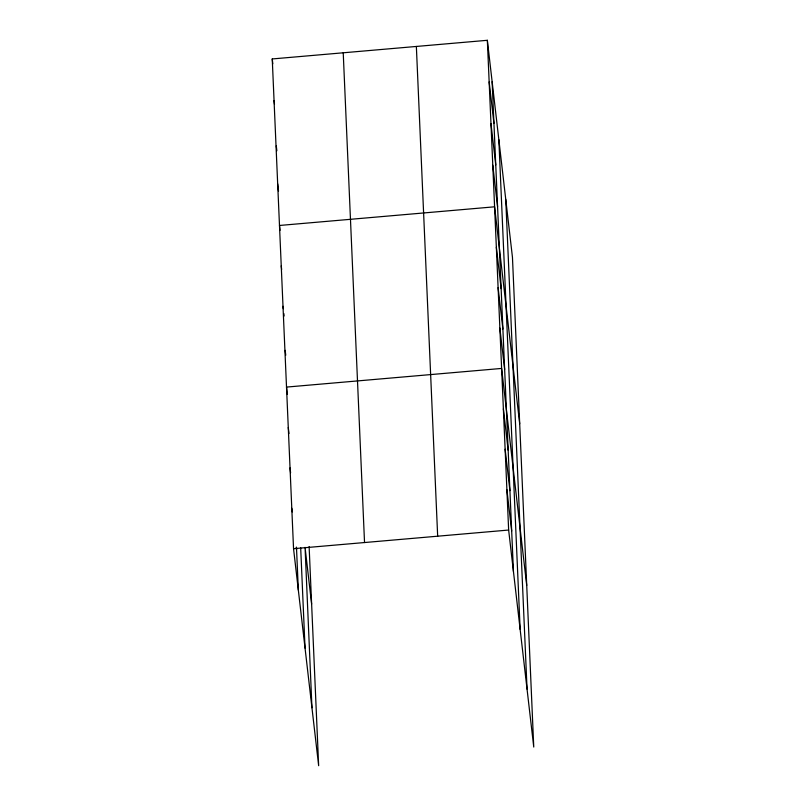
<?xml version="1.0" encoding="UTF-8"?>
<svg xmlns="http://www.w3.org/2000/svg" width="806" height="806" viewBox="0 0 806 806"><rect width="100%" height="100%" fill="white"/><g stroke="black" fill="none" stroke-linecap="round" stroke-linejoin="round"><path stroke-width="1.21" d="M309.121 546.539L318.652 765.7L293.545 548.695L272.247 58.949L487.348 40.3L512.455 257.305L533.753 747.051L508.646 530.046L487.348 40.3M293.545 548.695L508.646 530.046M489.151 81.93L493.947 123.348M490.965 123.56L495.761 164.978M492.778 165.19L497.574 206.608M519.699 423.815L494.592 206.81L279.491 225.468L280.055 230.335M496.345 247.22L501.141 288.639M498.098 287.621L502.894 329.05M499.861 328.022L504.657 369.45M526.721 585.428L501.614 368.433L286.523 387.082L287.359 394.396M503.377 408.833L508.163 450.262M505.13 449.234L509.926 490.663M506.893 489.645L511.679 531.063M272.247 58.949L272.811 63.825M274.06 100.579L274.483 104.236M276.287 145.866L276.851 150.742M277.677 183.839L278.523 191.143M281.244 265.869L281.667 269.526M283.007 306.27L283.289 308.708M283.853 313.584L284.135 316.023M285.183 350.338L285.747 355.204M311.63 604.087L305.061 547.355L311.952 707.759M288.276 427.482L288.981 433.578M290.029 467.893L290.593 472.759M291.792 508.294L292.215 511.951M296.306 547.284L296.588 549.722M505.745 199.364L527.053 689.11M498.843 139.66L520.142 629.405M492.134 81.718L513.442 571.474M416.359 46.456L437.668 536.202M343.225 52.793L364.534 542.549M300.678 547.667L305.041 648.064M296.477 547.274L298.341 590.123"/></g></svg>
